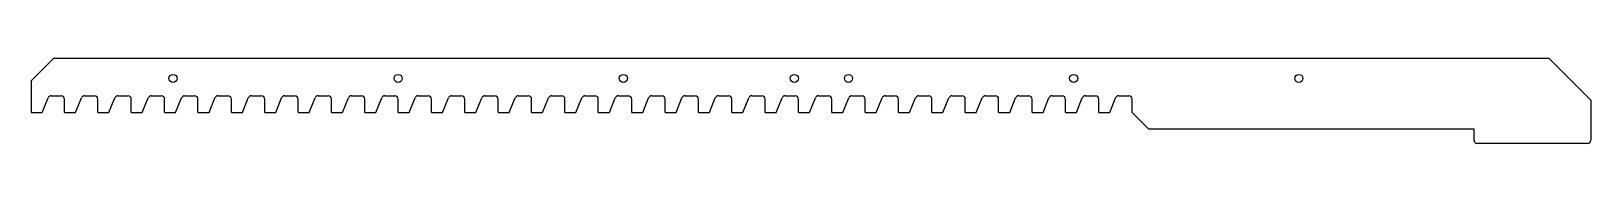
# Model space of a CAD drawing. Extents: x -1130 to -195, y -359 to -308.
import ezdxf

# ---------------------------------------------------------------- set-up
doc = ezdxf.new("R2010")
doc.units = 0
doc.layers.add('Shape2DView001', color=7, linetype='CONTINUOUS')

msp = doc.modelspace()

# ---------------------------------------------------------------- linework, layer by layer
at = {"layer": 'Shape2DView001'}
for p, q in [((-1130, -320.962), (-1116.54, -307.5)), ((-220, -307.5), (-1116.54, -307.5)), ((-195, -332.5), (-220, -307.5)), ((-1130, -320.962), (-1130, -340)), ((-1123.39, -340), (-1119.85, -331.251)), ((-1118, -330), (-1112, -330)), ((-1110, -340), (-1110, -332)), ((-1103.39, -340), (-1099.85, -331.251)), ((-1098, -330), (-1092, -330)), ((-1090, -340), (-1090, -332)), ((-1083.39, -340), (-1079.85, -331.251)), ((-1078, -330), (-1072, -330)), ((-1070, -340), (-1070, -332)), ((-1063.39, -340), (-1059.85, -331.251)), ((-1058, -330), (-1052, -330)), ((-1050, -340), (-1050, -332)), ((-1043.39, -340), (-1039.85, -331.251)), ((-1038, -330), (-1032, -330)), ((-1030, -340), (-1030, -332)), ((-1023.39, -340), (-1019.85, -331.251)), ((-1018, -330), (-1012, -330)), ((-1010, -340), (-1010, -332)), ((-1003.39, -340), (-999.854, -331.251)), ((-998, -330), (-992, -330)), ((-990, -340), (-990, -332)), ((-983.389, -340), (-979.854, -331.251)), ((-978, -330), (-972, -330)), ((-970, -340), (-970, -332)), ((-963.389, -340), (-959.854, -331.251)), ((-958, -330), (-952, -330)), ((-950, -340), (-950, -332)), ((-943.389, -340), (-939.854, -331.251)), ((-938, -330), (-932, -330)), ((-930, -340), (-930, -332)), ((-923.389, -340), (-919.854, -331.251)), ((-918, -330), (-912, -330)), ((-910, -340), (-910, -332)), ((-903.389, -340), (-899.854, -331.251)), ((-898, -330), (-892, -330)), ((-890, -340), (-890, -332)), ((-883.389, -340), (-879.854, -331.251)), ((-878, -330), (-872, -330)), ((-870, -340), (-870, -332)), ((-863.389, -340), (-859.854, -331.251)), ((-858, -330), (-852, -330)), ((-850, -340), (-850, -332)), ((-843.389, -340), (-839.854, -331.251)), ((-838, -330), (-832, -330)), ((-830, -340), (-830, -332)), ((-823.389, -340), (-819.854, -331.251)), ((-818, -330), (-812, -330)), ((-810, -340), (-810, -332)), ((-803.389, -340), (-799.854, -331.251)), ((-798, -330), (-792, -330)), ((-790, -340), (-790, -332)), ((-783.389, -340), (-779.854, -331.251)), ((-778, -330), (-772, -330)), ((-770, -340), (-770, -332)), ((-763.389, -340), (-759.854, -331.251)), ((-758, -330), (-752, -330)), ((-750, -340), (-750, -332)), ((-743.389, -340), (-739.854, -331.251)), ((-738, -330), (-732, -330)), ((-730, -340), (-730, -332)), ((-723.389, -340), (-719.854, -331.251)), ((-718, -330), (-712, -330)), ((-710, -340), (-710, -332)), ((-703.389, -340), (-699.854, -331.251)), ((-698, -330), (-692, -330)), ((-690, -340), (-690, -332)), ((-683.389, -340), (-679.854, -331.251)), ((-678, -330), (-672, -330)), ((-670, -340), (-670, -332)), ((-663.389, -340), (-659.854, -331.251)), ((-658, -330), (-652, -330)), ((-650, -340), (-650, -332)), ((-643.389, -340), (-639.854, -331.251)), ((-638, -330), (-632, -330)), ((-630, -340), (-630, -332)), ((-623.389, -340), (-619.854, -331.251)), ((-618, -330), (-612, -330)), ((-610, -340), (-610, -332)), ((-603.389, -340), (-599.854, -331.251)), ((-598, -330), (-592, -330)), ((-590, -340), (-590, -332)), ((-583.389, -340), (-579.854, -331.251)), ((-578, -330), (-572, -330)), ((-570, -340), (-570, -332)), ((-563.389, -340), (-559.854, -331.251)), ((-558, -330), (-552, -330)), ((-550, -340), (-550, -332)), ((-543.389, -340), (-539.854, -331.251)), ((-538, -330), (-532, -330)), ((-530, -340), (-530, -332)), ((-523.389, -340), (-519.854, -331.251)), ((-518, -330), (-512, -330)), ((-510, -340), (-510, -332)), ((-503.389, -340), (-499.854, -331.251)), ((-498, -330), (-492, -330)), ((-490, -340), (-490, -332)), ((-483.389, -340), (-479.854, -331.251)), ((-478, -330), (-472, -330)), ((-470, -340), (-470, -332)), ((-195, -332.5), (-195, -350)), ((-1130, -340), (-1123.39, -340)), ((-1110, -340), (-1103.39, -340)), ((-1090, -340), (-1083.39, -340)), ((-1070, -340), (-1063.39, -340)), ((-1050, -340), (-1043.39, -340)), ((-1030, -340), (-1023.39, -340)), ((-1010, -340), (-1003.39, -340)), ((-990, -340), (-983.389, -340)), ((-970, -340), (-963.389, -340)), ((-950, -340), (-943.389, -340)), ((-930, -340), (-923.389, -340)), ((-910, -340), (-903.389, -340)), ((-890, -340), (-883.389, -340)), ((-870, -340), (-863.389, -340)), ((-850, -340), (-843.389, -340)), ((-830, -340), (-823.389, -340)), ((-810, -340), (-803.389, -340)), ((-790, -340), (-783.389, -340)), ((-770, -340), (-763.389, -340)), ((-750, -340), (-743.389, -340)), ((-730, -340), (-723.389, -340)), ((-710, -340), (-703.389, -340)), ((-690, -340), (-683.389, -340)), ((-670, -340), (-663.389, -340)), ((-650, -340), (-643.389, -340)), ((-630, -340), (-623.389, -340)), ((-610, -340), (-603.389, -340)), ((-590, -340), (-583.389, -340)), ((-570, -340), (-563.389, -340)), ((-550, -340), (-543.389, -340)), ((-530, -340), (-523.389, -340)), ((-510, -340), (-503.389, -340)), ((-490, -340), (-483.389, -340)), ((-460, -350), (-470, -340)), ((-265, -350), (-460, -350)), ((-265, -356.7), (-265, -350)), ((-195, -350), (-195, -356.7)), ((-197, -358.7), (-263, -358.7))]:
    msp.add_line(p, q, dxfattribs=at)
for centre in [(-1045, -319.5), (-910, -319.5), (-775, -319.5), (-672.5, -319.5), (-640, -319.5), (-505, -319.5), (-370, -319.5)]:
    msp.add_circle(centre, 2.431, dxfattribs=at)
for centre, start, end in [((-1118, -332), 90, 158), ((-1112, -332), 0, 90), ((-1098, -332), 90, 158), ((-1092, -332), 0, 90), ((-1078, -332), 90, 158), ((-1072, -332), 0, 90), ((-1058, -332), 90, 158), ((-1052, -332), 0, 90), ((-1038, -332), 90, 158), ((-1032, -332), 0, 90), ((-1018, -332), 90, 158), ((-1012, -332), 0, 90), ((-998, -332), 90, 158), ((-992, -332), 0, 90), ((-978, -332), 90, 158), ((-972, -332), 0, 90), ((-958, -332), 90, 158), ((-952, -332), 0, 90), ((-938, -332), 90, 158), ((-932, -332), 0, 90), ((-918, -332), 90, 158), ((-912, -332), 0, 90), ((-898, -332), 90, 158), ((-892, -332), 0, 90), ((-878, -332), 90, 158), ((-872, -332), 0, 90), ((-858, -332), 90, 158), ((-852, -332), 0, 90), ((-838, -332), 90, 158), ((-832, -332), 0, 90), ((-818, -332), 90, 158), ((-812, -332), 0, 90), ((-798, -332), 90, 158), ((-792, -332), 0, 90), ((-778, -332), 90, 158), ((-772, -332), 0, 90), ((-758, -332), 90, 158), ((-752, -332), 0, 90), ((-738, -332), 90, 158), ((-732, -332), 0, 90), ((-718, -332), 90, 158), ((-712, -332), 0, 90), ((-698, -332), 90, 158), ((-692, -332), 0, 90), ((-678, -332), 90, 158), ((-672, -332), 0, 90), ((-658, -332), 90, 158), ((-652, -332), 0, 90), ((-638, -332), 90, 158), ((-632, -332), 0, 90), ((-618, -332), 90, 158), ((-612, -332), 0, 90), ((-598, -332), 90, 158), ((-592, -332), 0, 90), ((-578, -332), 90, 158), ((-572, -332), 0, 90), ((-558, -332), 90, 158), ((-552, -332), 0, 90), ((-538, -332), 90, 158), ((-532, -332), 0, 90), ((-518, -332), 90, 158), ((-512, -332), 0, 90), ((-498, -332), 90, 158), ((-492, -332), 0, 90), ((-478, -332), 90, 158), ((-472, -332), 0, 90), ((-263, -356.7), 180, -90), ((-197, -356.7), -90, 0)]:
    msp.add_arc(centre, 2, start, end, dxfattribs=at)

doc.saveas('drawing.dxf')
